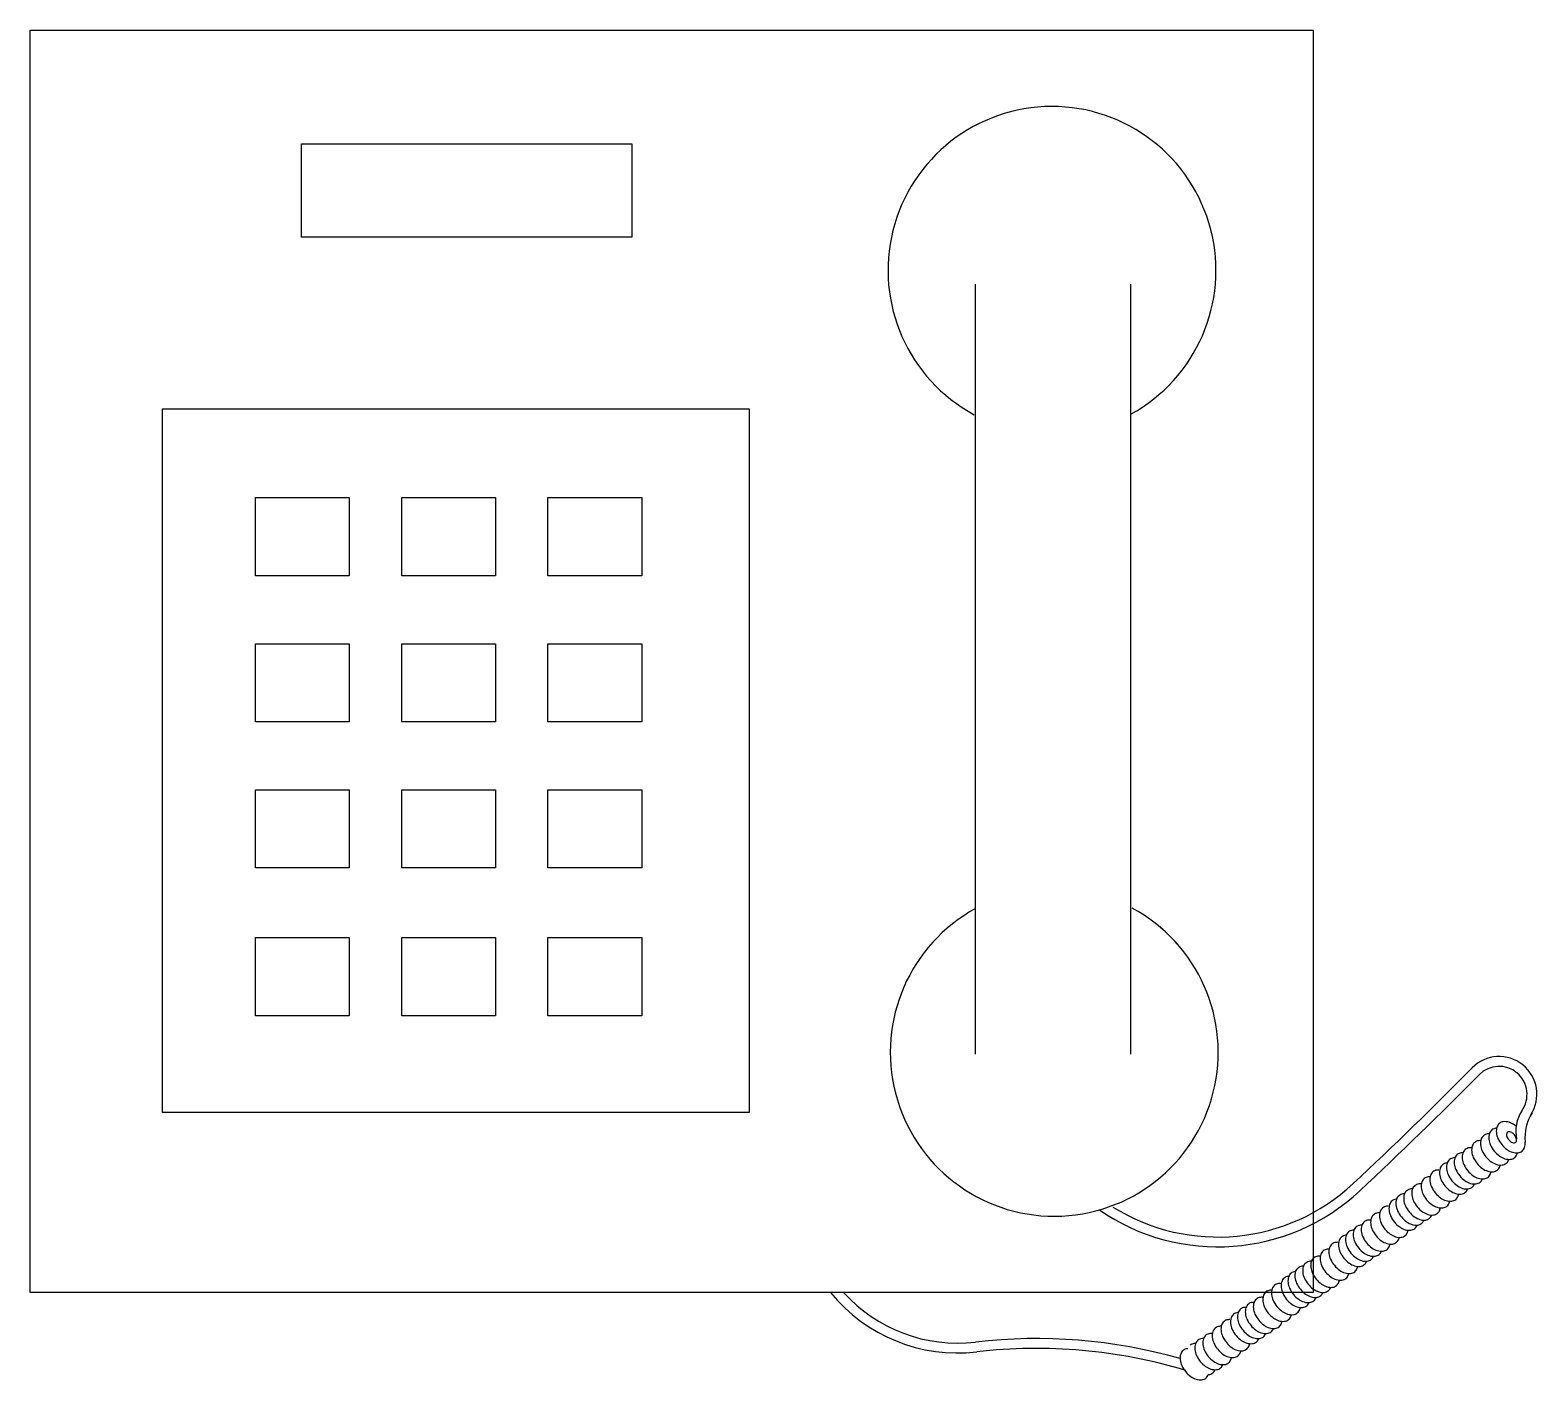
# Model space of a CAD drawing. Extents: x -3.85 to 5.79, y -4.71 to 3.92.
import ezdxf

# ---------------------------------------------------------------- set-up
doc = ezdxf.new("R2010")
doc.units = 0
doc.header["$MEASUREMENT"] = 0
doc.layers.add('1', color=3, linetype='CONTINUOUS')
doc.layers.add('TEXT', color=7, linetype='CONTINUOUS')

msp = doc.modelspace()

# ---------------------------------------------------------------- linework, layer by layer
at = {"layer": '1'}
for p, q in [((2.1954, 2.2977), (2.1954, -2.6257)), ((3.188, 2.2977), (3.188, -2.6257))]:
    msp.add_line(p, q, dxfattribs=at)
for points in [[(-3.8458, 3.9221), (4.3567, 3.9221), (4.3567, -4.1502), (-3.8458, -4.1502)], [(-3, 1.5), (0.75, 1.5), (0.75, -3), (-3, -3)]]:
    msp.add_lwpolyline(points, close=True, dxfattribs=at)
at = {"layer": '1', "color": 7}
for points in [[(-2.1104, 3.1959), (0.0008, 3.1959), (0.0008, 2.5992), (-2.1104, 2.5992)], [(-2.4055, 0.9334), (-1.8053, 0.9334), (-1.8053, 0.4335), (-2.4055, 0.4335)], [(-1.4704, 0.9334), (-0.8702, 0.9334), (-0.8702, 0.4335), (-1.4704, 0.4335)], [(-0.5352, 0.9334), (0.065, 0.9334), (0.065, 0.4335), (-0.5352, 0.4335)], [(-2.4055, -0.0012), (-1.8053, -0.0012), (-1.8053, -0.501), (-2.4055, -0.501)], [(-1.4704, -0.0012), (-0.8702, -0.0012), (-0.8702, -0.501), (-1.4704, -0.501)], [(-0.5352, -0.0012), (0.065, -0.0012), (0.065, -0.501), (-0.5352, -0.501)], [(-2.4055, -0.9357), (-1.8053, -0.9357), (-1.8053, -1.4356), (-2.4055, -1.4356)], [(-1.4704, -0.9357), (-0.8702, -0.9357), (-0.8702, -1.4356), (-1.4704, -1.4356)], [(-0.5352, -0.9357), (0.065, -0.9357), (0.065, -1.4356), (-0.5352, -1.4356)], [(-2.4055, -1.8802), (-1.8053, -1.8802), (-1.8053, -2.3801), (-2.4055, -2.3801)], [(-1.4704, -1.8802), (-0.8702, -1.8802), (-0.8702, -2.3801), (-1.4704, -2.3801)], [(-0.5352, -1.8802), (0.065, -1.8802), (0.065, -2.3801), (-0.5352, -2.3801)]]:
    msp.add_lwpolyline(points, close=True, dxfattribs=at)
at = {"layer": '1'}
for centre, start, end in [((2.6868, 2.3857), 298.65974, 241.67681), ((2.7015, -2.6143), 118.65974, 61.67681)]:
    msp.add_arc(centre, 1.0482, start, end, dxfattribs=at)
at = {"layer": 'TEXT', "color": 3}
for points in [[(5.5471, -3.0691, 0.142799), (5.5315, -3.092, 0.107173), (5.5279, -3.1284, 0.078504), (5.5381, -3.1656, 0.065845), (5.5624, -3.2047, 0.065845), (5.5961, -3.236, 0.078504), (5.6306, -3.2533, 0.107173), (5.6671, -3.2566, 0.142799), (5.6925, -3.2457, 0.142799), (5.7081, -3.2229, 0.10634), (5.7118, -3.1868, 0.078504)], [(5.6542, -3.087, 0.019115), (5.6436, -3.0788, 0.078504), (5.609, -3.0616, 0.107173), (5.5726, -3.0582, 0.142799), (5.5471, -3.0691, 0.142799)], [(5.4275, -3.1786, 0.036526), (5.4149, -3.1793, 0.142799), (5.3894, -3.1902, 0.142799)], [(5.4454, -3.1473, 0.142799), (5.4298, -3.1702, 0.107173), (5.4261, -3.2066, 0.078504), (5.4363, -3.2438, 0.065845), (5.4606, -3.2828, 0.065845), (5.4943, -3.3142, 0.078504), (5.5288, -3.3314, 0.107173), (5.5653, -3.3348, 0.142799), (5.5907, -3.3239, 0.142799), (5.6063, -3.301, 0.006615), (5.607, -3.2988, 0.078504)], [(5.4828, -3.1358, 0.034861), (5.4708, -3.1364, 0.142799), (5.4454, -3.1473, 0.142799)], [(5.4991, -3.1107, 0.142799), (5.4835, -3.1336, 0.107173), (5.4798, -3.17, 0.078504), (5.4901, -3.2072, 0.065845), (5.5144, -3.2462, 0.065845), (5.548, -3.2776, 0.078504), (5.5826, -3.2948, 0.107173), (5.619, -3.2982, 0.142799), (5.6445, -3.2873, 0.142799), (5.6601, -3.2644, 0.022007), (5.6621, -3.2571, 0.078504)], [(5.5295, -3.0993, 0.014464), (5.5245, -3.0998, 0.142799), (5.4991, -3.1107, 0.142799)], [(5.2779, -3.268, 0.142799), (5.2623, -3.2909, 0.107173), (5.2586, -3.3272, 0.078504), (5.2689, -3.3645, 0.065845), (5.2932, -3.4035, 0.065845), (5.3268, -3.4349, 0.078504), (5.3614, -3.4521, 0.107173), (5.3978, -3.4555, 0.142799), (5.4232, -3.4446, 0.1308), (5.4381, -3.4239, 0.10634)], [(5.3143, -3.2564, 0.031801), (5.3033, -3.2571, 0.142799), (5.2779, -3.268, 0.142799)], [(5.3291, -3.2357, 0.142799), (5.3135, -3.2586, 0.107173), (5.3098, -3.295, 0.078504), (5.3201, -3.3323, 0.065845), (5.3444, -3.3713, 0.065845), (5.378, -3.4027, 0.078504), (5.4126, -3.4199, 0.107173), (5.449, -3.4233, 0.142799), (5.4745, -3.4124, 0.142799), (5.4901, -3.3895, 0.033996), (5.4929, -3.3781, 0.078504)], [(5.371, -3.2244, 0.047646), (5.3546, -3.2248, 0.142799), (5.3291, -3.2357, 0.142799)], [(5.3894, -3.1902, 0.142799), (5.3738, -3.213, 0.107173), (5.3701, -3.2494, 0.078504), (5.3804, -3.2867, 0.065845), (5.4047, -3.3257, 0.065845), (5.4383, -3.3571, 0.078504), (5.4729, -3.3743, 0.107173), (5.5093, -3.3777, 0.142799), (5.5348, -3.3668, 0.142799), (5.5504, -3.3439, 0.025462), (5.5527, -3.3354, 0.078504)], [(5.16, -3.367, 0.034861), (5.148, -3.3676, 0.142799), (5.1225, -3.3785, 0.142799)], [(5.1836, -3.333, 0.142799), (5.168, -3.3559, 0.107173), (5.1643, -3.3923, 0.078504), (5.1746, -3.4296, 0.065845), (5.1989, -3.4686, 0.065845), (5.2325, -3.4999, 0.078504), (5.2671, -3.5172, 0.107173), (5.3035, -3.5206, 0.142799), (5.329, -3.5096, 0.136919), (5.3442, -3.4878, 0.10634)], [(5.213, -3.3217, 0.011433), (5.2091, -3.3221, 0.142799), (5.1836, -3.333, 0.142799)], [(5.2282, -3.2999, 0.142799), (5.2126, -3.3228, 0.107173), (5.2089, -3.3592, 0.078504), (5.2192, -3.3965, 0.065845), (5.2435, -3.4355, 0.065845), (5.2771, -3.4668, 0.078504), (5.3117, -3.4841, 0.107173), (5.3481, -3.4875, 0.142799), (5.3736, -3.4765, 0.12938), (5.3883, -3.4561, 0.10634)], [(5.2632, -3.2884, 0.027525), (5.2537, -3.289, 0.142799), (5.2282, -3.2999, 0.142799)], [(5.0063, -3.4669, 0.142799), (4.9907, -3.4898, 0.107173), (4.987, -3.5262, 0.078504), (4.9972, -3.5635, 0.065845), (5.0215, -3.6025, 0.065845), (5.0552, -3.6339, 0.078504), (5.0897, -3.6511, 0.107173), (5.1262, -3.6545, 0.142799), (5.1516, -3.6436, 0.142799), (5.1672, -3.6207, 0.033996), (5.1701, -3.6093, 0.078504)], [(5.0481, -3.4556, 0.047646), (5.0317, -3.456, 0.142799), (5.0063, -3.4669, 0.142799)], [(5.0666, -3.4214, 0.142799), (5.051, -3.4442, 0.107173), (5.0473, -3.4806, 0.078504), (5.0576, -3.5179, 0.065845), (5.0819, -3.5569, 0.065845), (5.1155, -3.5883, 0.078504), (5.1501, -3.6055, 0.107173), (5.1865, -3.6089, 0.142799), (5.2119, -3.598, 0.142799), (5.2275, -3.5751, 0.025462), (5.2298, -3.5666, 0.078504)], [(5.1046, -3.4098, 0.036526), (5.092, -3.4104, 0.142799), (5.0666, -3.4214, 0.142799)], [(5.1225, -3.3785, 0.142799), (5.1069, -3.4014, 0.107173), (5.1032, -3.4377, 0.078504), (5.1135, -3.475, 0.065845), (5.1378, -3.514, 0.065845), (5.1714, -3.5454, 0.078504), (5.206, -3.5626, 0.107173), (5.2424, -3.566, 0.142799), (5.2679, -3.5551, 0.142799), (5.2835, -3.5322, 0.033767), (5.2863, -3.5209, 0.078504)], [(4.8901, -3.5529, 0.011433), (4.8862, -3.5533, 0.142799), (4.8608, -3.5642, 0.142799)], [(4.9054, -3.5311, 0.142799), (4.8898, -3.554, 0.107173), (4.8861, -3.5904, 0.078504), (4.8963, -3.6276, 0.065845), (4.9207, -3.6667, 0.065845), (4.9543, -3.698, 0.078504), (4.9889, -3.7153, 0.107173), (5.0253, -3.7186, 0.142799), (5.0507, -3.7077, 0.12938), (5.0655, -3.6873, 0.10634)], [(4.9403, -3.5196, 0.027525), (4.9308, -3.5202, 0.142799), (4.9054, -3.5311, 0.142799)], [(4.955, -3.4992, 0.142799), (4.9394, -3.522, 0.107173), (4.9357, -3.5584, 0.078504), (4.946, -3.5957, 0.065845), (4.9703, -3.6347, 0.065845), (5.0039, -3.6661, 0.078504), (5.0385, -3.6833, 0.107173), (5.0749, -3.6867, 0.142799), (5.1004, -3.6758, 0.1308), (5.1152, -3.6551, 0.10634)], [(4.9914, -3.4876, 0.031801), (4.9805, -3.4883, 0.142799), (4.955, -3.4992, 0.142799)], [(4.7437, -3.6526, 0.142799), (4.7281, -3.6754, 0.107173), (4.7244, -3.7118, 0.078504), (4.7347, -3.7491, 0.065845), (4.759, -3.7881, 0.065845), (4.7926, -3.8195, 0.078504), (4.8272, -3.8367, 0.107173), (4.8636, -3.8401, 0.142799), (4.8891, -3.8292, 0.142799), (4.9047, -3.8063, 0.025462), (4.907, -3.7978, 0.078504)], [(4.7818, -3.641, 0.036526), (4.7692, -3.6416, 0.142799), (4.7437, -3.6526, 0.142799)], [(4.7997, -3.6097, 0.142799), (4.7841, -3.6326, 0.107173), (4.7804, -3.6689, 0.078504), (4.7906, -3.7062, 0.065845), (4.8149, -3.7452, 0.065845), (4.8486, -3.7766, 0.078504), (4.8831, -3.7938, 0.107173), (4.9196, -3.7972, 0.142799), (4.945, -3.7863, 0.142799), (4.9606, -3.7634, 0.033767), (4.9635, -3.7521, 0.078504)], [(4.8371, -3.5981, 0.034861), (4.8251, -3.5988, 0.142799), (4.7997, -3.6097, 0.142799)], [(4.8608, -3.5642, 0.142799), (4.8452, -3.5871, 0.107173), (4.8415, -3.6235, 0.078504), (4.8517, -3.6607, 0.065845), (4.876, -3.6998, 0.065845), (4.9097, -3.7311, 0.078504), (4.9442, -3.7484, 0.107173), (4.9807, -3.7517, 0.142799), (5.0061, -3.7408, 0.136919), (5.0214, -3.719, 0.10634)], [(4.6175, -3.7508, 0.027525), (4.608, -3.7514, 0.142799), (4.5825, -3.7623, 0.142799)], [(4.6322, -3.7304, 0.142799), (4.6166, -3.7532, 0.107173), (4.6129, -3.7896, 0.078504), (4.6231, -3.8269, 0.065845), (4.6475, -3.8659, 0.065845), (4.6811, -3.8973, 0.078504), (4.7157, -3.9145, 0.107173), (4.7521, -3.9179, 0.142799), (4.7775, -3.907, 0.1308), (4.7924, -3.8863, 0.10634)], [(4.6686, -3.7188, 0.031801), (4.6576, -3.7194, 0.142799), (4.6322, -3.7304, 0.142799)], [(4.6834, -3.6981, 0.142799), (4.6678, -3.721, 0.107173), (4.6641, -3.7574, 0.078504), (4.6744, -3.7947, 0.065845), (4.6987, -3.8337, 0.065845), (4.7323, -3.865, 0.078504), (4.7669, -3.8823, 0.107173), (4.8033, -3.8857, 0.142799), (4.8288, -3.8747, 0.142799), (4.8444, -3.8519, 0.033996), (4.8472, -3.8405, 0.078504)], [(4.7253, -3.6868, 0.047646), (4.7089, -3.6872, 0.142799), (4.6834, -3.6981, 0.142799)], [(4.4768, -3.8409, 0.142799), (4.4612, -3.8637, 0.107173), (4.4575, -3.9001, 0.078504), (4.4678, -3.9374, 0.065845), (4.4921, -3.9764, 0.065845), (4.5257, -4.0078, 0.078504), (4.5603, -4.025, 0.107173), (4.5967, -4.0284, 0.142799), (4.6222, -4.0175, 0.142799), (4.6378, -3.9946, 0.033767), (4.6406, -3.9833, 0.078504)], [(4.5143, -3.8293, 0.034861), (4.5023, -3.83, 0.142799), (4.4768, -3.8409, 0.142799)], [(4.5379, -3.7954, 0.142799), (4.5223, -3.8183, 0.107173), (4.5186, -3.8547, 0.078504), (4.5289, -3.8919, 0.065845), (4.5532, -3.931, 0.065845), (4.5868, -3.9623, 0.078504), (4.6214, -3.9796, 0.107173), (4.6578, -3.9829, 0.142799), (4.6833, -3.972, 0.136919), (4.6985, -3.9502, 0.10634)], [(4.5673, -3.7841, 0.011433), (4.5634, -3.7845, 0.142799), (4.5379, -3.7954, 0.142799)], [(4.5825, -3.7623, 0.142799), (4.5669, -3.7852, 0.107173), (4.5632, -3.8216, 0.078504), (4.5735, -3.8588, 0.065845), (4.5978, -3.8979, 0.065845), (4.6314, -3.9292, 0.078504), (4.666, -3.9465, 0.107173), (4.7024, -3.9498, 0.142799), (4.7279, -3.9389, 0.12938), (4.7426, -3.9185, 0.10634)], [(4.3606, -3.9293, 0.142799), (4.345, -3.9522, 0.107173), (4.3413, -3.9886, 0.078504), (4.3515, -4.0258, 0.065845), (4.3758, -4.0649, 0.065845), (4.4095, -4.0962, 0.078504), (4.444, -4.1135, 0.107173), (4.4805, -4.1168, 0.142799), (4.5059, -4.1059, 0.142799), (4.5215, -4.0831, 0.033996), (4.5244, -4.0717, 0.078504)], [(4.4024, -3.918, 0.047646), (4.386, -3.9184, 0.142799), (4.3606, -3.9293, 0.142799)], [(4.4209, -3.8837, 0.142799), (4.4053, -3.9066, 0.107173), (4.4016, -3.943, 0.078504), (4.4119, -3.9803, 0.065845), (4.4362, -4.0193, 0.065845), (4.4698, -4.0507, 0.078504), (4.5044, -4.0679, 0.107173), (4.5408, -4.0713, 0.142799), (4.5662, -4.0604, 0.142799), (4.5818, -4.0375, 0.025462), (4.5841, -4.029, 0.078504)], [(4.4589, -3.8722, 0.036526), (4.4463, -3.8728, 0.142799), (4.4209, -3.8837, 0.142799)], [(4.2151, -4.0266, 0.142799), (4.1995, -4.0495, 0.107173), (4.1958, -4.0859, 0.078504), (4.206, -4.1231, 0.065845), (4.2303, -4.1622, 0.065845), (4.264, -4.1935, 0.078504), (4.2985, -4.2108, 0.107173), (4.335, -4.2141, 0.142799), (4.3604, -4.2032, 0.136919), (4.3757, -4.1814, 0.10634)], [(4.2444, -4.0153, 0.011433), (4.2405, -4.0157, 0.142799), (4.2151, -4.0266, 0.142799)], [(4.2597, -3.9935, 0.142799), (4.2441, -4.0164, 0.107173), (4.2404, -4.0528, 0.078504), (4.2506, -4.09, 0.065845), (4.275, -4.1291, 0.065845), (4.3086, -4.1604, 0.078504), (4.3432, -4.1777, 0.107173), (4.3796, -4.181, 0.142799), (4.405, -4.1701, 0.12938), (4.4198, -4.1497, 0.10634)], [(4.2946, -3.982, 0.027525), (4.2851, -3.9826, 0.142799), (4.2597, -3.9935, 0.142799)], [(4.3093, -3.9616, 0.142799), (4.2937, -3.9844, 0.107173), (4.29, -4.0208, 0.078504), (4.3003, -4.0581, 0.065845), (4.3246, -4.0971, 0.065845), (4.3582, -4.1285, 0.078504), (4.3928, -4.1457, 0.107173), (4.4292, -4.1491, 0.142799), (4.4547, -4.1382, 0.1308), (4.4695, -4.1175, 0.10634)], [(4.3457, -3.95, 0.031801), (4.3348, -3.9506, 0.142799), (4.3093, -3.9616, 0.142799)], [(4.092, -4.1351, 0.036526), (4.0794, -4.1357, 0.142799), (4.0539, -4.1467, 0.142799)], [(4.1098, -4.1038, 0.142799), (4.0942, -4.1267, 0.107173), (4.0905, -4.1631, 0.078504), (4.1008, -4.2003, 0.065845), (4.1251, -4.2393, 0.065845), (4.1588, -4.2707, 0.078504), (4.1933, -4.2879, 0.107173), (4.2298, -4.2913, 0.142799), (4.2552, -4.2804, 0.142799), (4.2708, -4.2575, 0.033767), (4.2737, -4.2462, 0.078504)], [(4.1473, -4.0923, 0.034861), (4.1353, -4.0929, 0.142799), (4.1098, -4.1038, 0.142799)], [(4.1709, -4.0583, 0.142799), (4.1553, -4.0812, 0.107173), (4.1517, -4.1176, 0.078504), (4.1619, -4.1549, 0.065845), (4.1862, -4.1939, 0.065845), (4.2199, -4.2252, 0.078504), (4.2544, -4.2425, 0.107173), (4.2909, -4.2459, 0.142799), (4.3163, -4.2349, 0.136919), (4.3315, -4.2131, 0.10634)], [(4.2003, -4.047, 0.011433), (4.1964, -4.0474, 0.142799), (4.1709, -4.0583, 0.142799)], [(3.9424, -4.2245, 0.142799), (3.9268, -4.2473, 0.107173), (3.9231, -4.2837, 0.078504), (3.9333, -4.321, 0.065845), (3.9577, -4.36, 0.065845), (3.9913, -4.3914, 0.078504), (4.0259, -4.4086, 0.107173), (4.0623, -4.412, 0.142799), (4.0877, -4.4011, 0.1308), (4.1026, -4.3804, 0.10634)], [(3.9788, -4.2129, 0.031801), (3.9678, -4.2136, 0.142799), (3.9424, -4.2245, 0.142799)], [(3.9936, -4.1922, 0.142799), (3.978, -4.2151, 0.107173), (3.9743, -4.2515, 0.078504), (3.9846, -4.2888, 0.065845), (4.0089, -4.3278, 0.065845), (4.0425, -4.3592, 0.078504), (4.0771, -4.3764, 0.107173), (4.1135, -4.3798, 0.142799), (4.139, -4.3689, 0.142799), (4.1546, -4.346, 0.033996), (4.1574, -4.3346, 0.078504)], [(4.0355, -4.1809, 0.047646), (4.0191, -4.1813, 0.142799), (3.9936, -4.1922, 0.142799)], [(4.0539, -4.1467, 0.142799), (4.0383, -4.1695, 0.107173), (4.0346, -4.2059, 0.078504), (4.0449, -4.2432, 0.065845), (4.0692, -4.2822, 0.065845), (4.1028, -4.3136, 0.078504), (4.1374, -4.3308, 0.107173), (4.1738, -4.3342, 0.142799), (4.1993, -4.3233, 0.142799), (4.2149, -4.3004, 0.025462), (4.2172, -4.2919, 0.078504)], [(3.8245, -4.3234, 0.034861), (3.8124, -4.3241, 0.142799), (3.787, -4.335, 0.142799)], [(3.8481, -4.2895, 0.142799), (3.8325, -4.3124, 0.107173), (3.8288, -4.3488, 0.078504), (3.8391, -4.386, 0.065845), (3.8634, -4.4251, 0.065845), (3.897, -4.4564, 0.078504), (3.9316, -4.4737, 0.107173), (3.968, -4.477, 0.142799), (3.9935, -4.4661, 0.136919), (4.0087, -4.4443, 0.10634)], [(3.8775, -4.2782, 0.011433), (3.8736, -4.2786, 0.142799), (3.8481, -4.2895, 0.142799)], [(3.8927, -4.2564, 0.142799), (3.8771, -4.2793, 0.107173), (3.8734, -4.3157, 0.078504), (3.8837, -4.3529, 0.065845), (3.908, -4.392, 0.065845), (3.9416, -4.4233, 0.078504), (3.9762, -4.4406, 0.107173), (4.0126, -4.4439, 0.142799), (4.0381, -4.433, 0.12938), (4.0528, -4.4126, 0.10634)], [(3.9276, -4.2449, 0.027525), (3.9182, -4.2455, 0.142799), (3.8927, -4.2564, 0.142799)], [(3.6707, -4.4234, 0.142799), (3.6551, -4.4463, 0.107173), (3.6514, -4.4827, 0.078504), (3.6617, -4.52, 0.065845), (3.686, -4.559, 0.065845), (3.7197, -4.5903, 0.078504), (3.7542, -4.6076, 0.107173), (3.7907, -4.611, 0.142799), (3.8161, -4.6, 0.142799), (3.8317, -4.5772, 0.033996), (3.8346, -4.5658, 0.078504)], [(3.7126, -4.4121, 0.047646), (3.6962, -4.4125, 0.142799), (3.6707, -4.4234, 0.142799)], [(3.7311, -4.3779, 0.142799), (3.7155, -4.4007, 0.107173), (3.7118, -4.4371, 0.078504), (3.722, -4.4744, 0.065845), (3.7464, -4.5134, 0.065845), (3.78, -4.5448, 0.078504), (3.8146, -4.562, 0.107173), (3.851, -4.5654, 0.142799), (3.8764, -4.5545, 0.142799), (3.892, -4.5316, 0.025462), (3.8943, -4.5231, 0.078504)], [(3.7691, -4.3663, 0.036526), (3.7565, -4.3669, 0.142799), (3.7311, -4.3779, 0.142799)], [(3.787, -4.335, 0.142799), (3.7714, -4.3579, 0.107173), (3.7677, -4.3942, 0.078504), (3.778, -4.4315, 0.065845), (3.8023, -4.4705, 0.065845), (3.8359, -4.5019, 0.078504), (3.8705, -4.5191, 0.107173), (3.9069, -4.5225, 0.142799), (3.9324, -4.5116, 0.142799), (3.948, -4.4887, 0.033767), (3.9508, -4.4774, 0.078504)], [(3.5252, -4.5207, 0.142799), (3.5096, -4.5436, 0.107173), (3.5059, -4.58, 0.078504), (3.5162, -4.6172, 0.065845), (3.5405, -4.6563, 0.065845), (3.5742, -4.6876, 0.078504), (3.6087, -4.7049, 0.107173), (3.6452, -4.7082, 0.142799), (3.6706, -4.6973, 0.136919), (3.6858, -4.6755, 0.10634)], [(3.5546, -4.5094, 0.011433), (3.5507, -4.5098, 0.142799), (3.5252, -4.5207, 0.142799)], [(3.6048, -4.4761, 0.027525), (3.5953, -4.4767, 0.142799), (3.5699, -4.4876, 0.142799)], [(3.6195, -4.4557, 0.142799), (3.6039, -4.4785, 0.107173), (3.6002, -4.5149, 0.078504), (3.6105, -4.5522, 0.065845), (3.6348, -4.5912, 0.065845), (3.6684, -4.6226, 0.078504), (3.703, -4.6398, 0.107173), (3.7394, -4.6432, 0.142799), (3.7649, -4.6323, 0.1308), (3.7797, -4.6116, 0.10634)], [(3.6559, -4.4441, 0.031801), (3.645, -4.4448, 0.142799), (3.6195, -4.4557, 0.142799)], [(3.6858, -4.6755, 0.011433), (3.6898, -4.6751, 0.142799), (3.7152, -4.6642, 0.12938), (3.73, -4.6438, 0.10634)]]:
    msp.add_lwpolyline(points, format="xyb", dxfattribs=at)
msp.add_lwpolyline([(5.5987, -3.1255, 0.157135), (5.5939, -3.1328, 0.106593), (5.5933, -3.1456, 0.072219), (5.5975, -3.1586, 0.058619), (5.6066, -3.1728, 0.058619), (5.6187, -3.1844, 0.072219), (5.6307, -3.191, 0.106593), (5.6433, -3.1929, 0.157135), (5.6515, -3.1896, 0.157135), (5.6562, -3.1822, 0.106593), (5.6568, -3.1695, 0.072219), (5.6526, -3.1565, 0.058619), (5.6436, -3.1423, 0.058619), (5.6314, -3.1307, 0.072219), (5.6195, -3.1241, 0.106593), (5.6068, -3.1222, 0.157135)], format="xyb", close=True, dxfattribs=at)
for centre, radius, start, end in [((5.545, -2.8831), 0.2417, 327.14825, 135.37206), ((-13.5205, 15.9363), 26.5475, 313.08132, 315.37206), ((-13.5205, 15.9363), 26.6103, 313.08132, 315.37206), ((5.545, -2.8831), 0.1789, 323.89326, 135.37206), ((5.9021, -3.1204), 0.2501, 148.1846, 191.26327), ((6.0009, -3.1574), 0.2906, 147.45614, 186.00667), ((3.7465, -2.5277), 1.2678, 238.07677, 313.08132), ((3.7465, -2.5277), 1.3305, 235.33561, 313.08132), ((2.084, -3.4908), 1.0461, 219.07508, 276.66098), ((2.084, -3.4908), 0.9833, 222.11185, 276.66098), ((2.5876, -7.803), 3.3582, 74.13826, 96.66098), ((2.5876, -7.803), 3.2954, 73.14045, 96.66098)]:
    msp.add_arc(centre, radius, start, end, dxfattribs=at)

doc.saveas('drawing.dxf')
